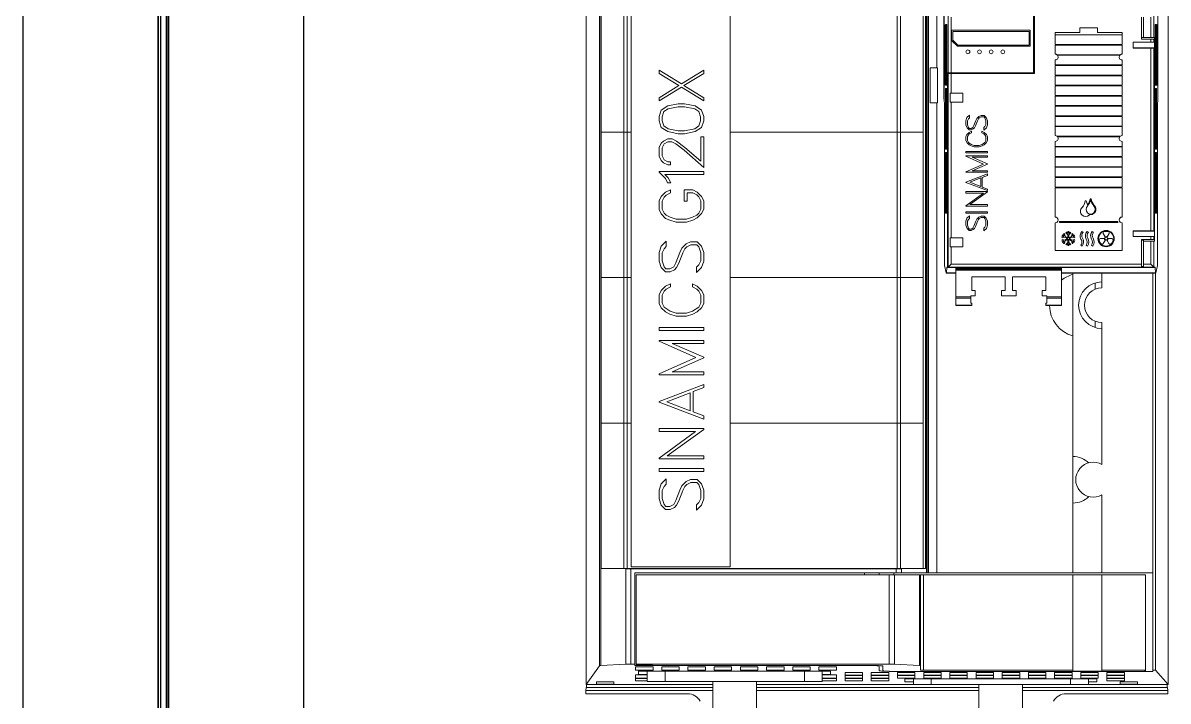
# Model space of a CAD drawing. Header units: millimetres. Extents: x 37984 to 70752, y 14140 to 37584.
# Drawn here: x 45679.2 to 46072.8, y 19291.8 to 19524.9 of the extents above; entities that cross this region are included whole.
import ezdxf

# ---------------------------------------------------------------- set-up
doc = ezdxf.new("R2010")
doc.units = ezdxf.units.MM
doc.set_wipeout_variables(frame=1)
doc.layers.add('! NO PLOT !', color=7, linetype='Continuous', true_color=0xff75dd, plot=False)
doc.layers.add('000-PI-Oprema', color=30, linetype='Continuous', lineweight=5)
doc.layers.add('000-SI-Oprema', color=30, linetype='Continuous', lineweight=5)
doc.layers.add('000-PI-ORMAR', color=2, linetype='Continuous')

# ---------------------------------------------------------------- blocks, each defined once
blk = doc.blocks.new('6SL3220-3YE3X-1XXX')
blk.add_wipeout([(0, 31.9), (0, 165.4), (35.74, 165.4), (34.64, 166.78), (33.18, 167.6), (31.4, 167.91), (-3.6, 167.91), (-3.6, 169.1), (-3.53, 170.1), (-3.38, 170.1), (-3.38, 171.1), (-3.5, 171.1), (-3.5, 606.71), (2.92, 606.71), (2.92, 618.6), (26.16, 618.6), (26.6, 623.52), (27.58, 624.49), (28.9, 624.9), (163.9, 624.9), (165.22, 624.49), (166.2, 623.52), (166.64, 618.6), (189.88, 618.6), (189.88, 606.71), (196.5, 606.7), (196.5, 474.4), (194.75, 474.4), (194.5, 434.4), (196.5, 434.4), (196.5, 171.1), (196.18, 171.1), (196.18, 170.1), (196.33, 170.1), (196.4, 169.1), (196.4, 167.91), (161.4, 167.91), (159.72, 167.62), (158.17, 166.74), (157.06, 165.4), (193, 165.4), (193, 35.9), (192.76, 34.29), (192.04, 32.94), (191.99, 32.98), (190.9, 31.83), (189.54, 31.15), (188, 30.9), (148.9, 30.9), (148.9, 29.9), (147.75, 29.69), (146.78, 29.02), (146.12, 28.05), (145.9, 26.9), (145.9, 12.9), (146.12, 11.74), (146.78, 10.78), (147.73, 10.14), (148.9, 9.9), (150.07, 9.66), (151.02, 9.02), (151.69, 8.04), (151.9, 6.9), (151.9, 5.1), (151.64, 3.84), (150.92, 2.84), (149.8, 2.2), (146.1, 1.1), (142.4, 0), (141.5, -0.1), (136.4, -0.1), (135.5, 0), (128.1, 2.2), (126.98, 2.83), (126.27, 3.9), (126, 5.1), (126, 6.9), (126.23, 8.05), (126.88, 9.02), (127.88, 9.67), (130.13, 10.13), (131.12, 10.78), (131.77, 11.73), (132, 12.9), (132, 26.9), (131.76, 28.05), (131.12, 29.02), (130.13, 29.68), (129, 29.9), (129, 30.9), (57.3, 30.9), (57.3, 29.9), (56.17, 29.68), (55.18, 29.02), (54.56, 28.04), (54.3, 26.9), (54.3, 12.9), (54.54, 11.72), (55.18, 10.78), (56.19, 10.11), (57.3, 9.9), (58.5, 9.65), (59.42, 9.02), (60.05, 8.05), (60.3, 6.9), (60.3, 5.1), (60.06, 3.82), (59.27, 2.78), (58.2, 2.2), (54.5, 1.1), (50.8, 0), (49.9, -0.1), (44.8, -0.1), (43.9, 0), (40.2, 1.1), (36.5, 2.2), (35.4, 2.83), (34.66, 3.82), (34.4, 5.06), (34.4, 6.9), (34.62, 8.03), (35.28, 9.02), (36.29, 9.68), (37.4, 9.9), (38.55, 10.11), (39.52, 10.78), (40.17, 11.76), (40.4, 12.9), (40.4, 26.9), (40.17, 28.06), (39.52, 29.02), (38.55, 29.69), (37.4, 29.9), (37.4, 30.9), (3, 30.9), (1.42, 31.15)]).dxf.layer = '000-PI-Oprema'
at = {"layer": '000-PI-Oprema', "ltscale": 0.25}
for p, q in [((-3.5, 171.1), (-3.5, 606.7)), ((114.2, 209.5), (114.2, 539.87)), ((117, 383.1), (117, 539.87)), ((1.1, 177.57), (1.1, 514.9)), ((1.5, 177.64), (1.5, 514.9)), ((113.5, 209.5), (113.5, 514.9)), ((113.9, 209.5), (113.9, 514.9)), ((1.62, 211), (1.62, 511)), ((1.7, 211), (1.7, 511)), ((9.5, 211), (9.5, 511)), ((10.61, 211), (10.61, 511)), ((12, 211.6), (12, 510.6)), ((46, 211.6), (46, 510.6)), ((103.39, 211), (103.39, 511)), ((104.5, 211), (104.5, 511)), ((112.3, 211), (112.3, 511)), ((112.38, 211), (112.38, 511)), ((113.09, 211), (113.09, 511)), ((119.4, 372.3), (119.4, 508.3)), ((119.5, 372.3), (119.5, 510.8)), ((193, 372.3), (193, 510.8)), ((196.5, 171.1), (196.5, 434.4)), ((120.9, 381.4), (120.9, 401.53)), ((150.3, 381.4), (150.3, 403.08)), ((150.6, 381.1), (150.6, 403.08)), ((191.6, 393.5), (191.6, 401.53)), ((119.72, 397.9), (119.82, 397.9)), ((119.72, 377.2), (119.72, 397.9)), ((119.82, 377.2), (119.82, 397.9)), ((119.96, 398), (120.06, 398)), ((119.96, 377.1), (119.96, 398)), ((120.06, 377.1), (120.06, 398)), ((120.08, 398), (120.18, 398)), ((120.08, 377.1), (120.08, 398)), ((120.18, 377.1), (120.18, 398)), ((120.2, 398), (120.3, 398)), ((120.2, 377.1), (120.2, 398)), ((120.3, 377.1), (120.3, 398)), ((120.32, 398), (120.42, 398)), ((120.32, 377.1), (120.32, 398)), ((120.42, 377.1), (120.42, 398)), ((121.9, 381.4), (121.9, 400.54)), ((187.4, 392.9), (187.4, 400.54)), ((188.1, 393.5), (188.1, 400.54)), ((190.6, 393.5), (190.6, 400.54)), ((192.08, 398), (192.18, 398)), ((192.08, 377.1), (192.08, 398)), ((192.18, 377.1), (192.18, 398)), ((192.2, 398), (192.3, 398)), ((192.2, 377.1), (192.2, 398)), ((192.3, 377.1), (192.3, 398)), ((192.32, 398), (192.42, 398)), ((192.32, 377.1), (192.32, 398)), ((192.42, 377.1), (192.42, 398)), ((192.44, 398), (192.54, 398)), ((192.44, 377.1), (192.44, 398)), ((192.54, 377.1), (192.54, 398)), ((192.68, 397.9), (192.78, 397.9)), ((192.68, 377.2), (192.68, 397.9)), ((192.78, 377.2), (192.78, 397.9)), ((122.1, 396), (149.1, 396)), ((122.1, 392.5), (122.1, 396)), ((122.48, 395.63), (148.7, 395.63)), ((122.48, 392.62), (122.48, 395.63)), ((148.7, 390.9), (148.7, 395.63)), ((149.1, 390.5), (149.1, 396)), ((157.7, 395.3), (166.2, 395.3)), ((157.7, 391.1), (157.7, 395.3)), ((157.7, 394.4), (180.7, 394.4)), ((166.2, 396.8), (172.2, 396.8)), ((166.2, 395.3), (166.2, 396.8)), ((172.2, 395.3), (172.2, 396.8)), ((172.2, 395.3), (180.7, 395.3)), ((180.7, 391.1), (180.7, 395.3)), ((124.1, 390.5), (122.1, 392.5)), ((124.2, 390.9), (122.48, 392.62)), ((124.1, 390.5), (149.1, 390.5)), ((124.2, 390.9), (148.7, 390.9)), ((157.7, 391.1), (180.7, 391.1)), ((157.7, 390.9), (180.7, 390.9)), ((157.7, 387.8), (157.7, 390.9)), ((180.7, 387.8), (180.7, 390.9)), ((184.55, 391.9), (191.76, 391.9)), ((184.55, 389.9), (184.55, 391.9)), ((184.55, 390), (191.83, 390)), ((184.55, 389.9), (191.76, 389.9)), ((187.4, 393.5), (191.83, 393.5)), ((187.4, 392.9), (191.76, 392.9)), ((190.6, 391.9), (190.6, 392.9)), ((190.6, 327.1), (190.6, 389.9)), ((191.6, 391.9), (191.6, 392.9)), ((191.6, 327.1), (191.6, 389.9)), ((191.76, 391.9), (191.76, 392.9)), ((191.76, 327.1), (191.76, 389.9)), ((191.8, 327), (191.8, 390)), ((191.83, 390), (191.83, 393.5)), ((157.7, 384.1), (157.7, 385.8)), ((158.3, 387.6), (180.1, 387.6)), ((158.5, 387.4), (179.9, 387.4)), ((180.7, 384.1), (180.7, 385.8)), ((29.22, 377.55), (21.58, 382.3)), ((21.58, 381.21), (21.58, 382.3)), ((29.22, 377.55), (36.89, 382.3)), ((36.89, 381.21), (36.89, 382.3)), ((114.7, 383.1), (117.2, 383.1)), ((114.7, 371.1), (114.7, 383.1)), ((117.2, 371.1), (117.2, 383.1)), ((157.7, 384.1), (180.7, 384.1)), ((157.7, 383.9), (180.7, 383.9)), ((157.7, 380.6), (157.7, 383.9)), ((180.7, 380.6), (180.7, 383.9)), ((28.36, 377), (21.58, 381.21)), ((30.11, 377), (36.89, 381.21)), ((120.67, 381.4), (150.6, 381.4)), ((120.67, 314.6), (120.67, 381.4)), ((120.68, 381.1), (150.6, 381.1)), ((120.68, 356.19), (120.68, 381.1)), ((120.9, 314.6), (120.9, 381.1)), ((121.9, 374.4), (121.9, 381.1)), ((157.7, 380.6), (180.7, 380.6)), ((157.7, 380.4), (180.7, 380.4)), ((157.7, 377.1), (157.7, 380.4)), ((180.7, 377.1), (180.7, 380.4)), ((21.58, 372.8), (28.36, 377)), ((21.58, 371.72), (29.24, 376.46)), ((36.89, 371.72), (29.24, 376.46)), ((36.89, 372.8), (30.11, 377)), ((119.72, 377.2), (119.82, 377.2)), ((119.96, 377.1), (120.06, 377.1)), ((119.96, 376), (120.06, 376)), ((119.96, 355.1), (119.96, 376)), ((120.06, 355.1), (120.06, 376)), ((120.08, 377.1), (120.18, 377.1)), ((120.08, 376), (120.18, 376)), ((120.08, 355.1), (120.08, 376)), ((120.18, 355.1), (120.18, 376)), ((120.2, 377.1), (120.3, 377.1)), ((120.2, 376), (120.3, 376)), ((120.2, 355.1), (120.2, 376)), ((120.3, 355.1), (120.3, 376)), ((120.32, 377.1), (120.42, 377.1)), ((120.32, 376), (120.42, 376)), ((120.32, 355.1), (120.32, 376)), ((120.42, 355.1), (120.42, 376)), ((121.6, 374.4), (126, 374.4)), ((121.6, 371.3), (121.6, 374.4)), ((126, 371.3), (126, 374.4)), ((157.7, 377.1), (180.7, 377.1)), ((157.7, 376.9), (180.7, 376.9)), ((157.7, 373.6), (157.7, 376.9)), ((180.7, 373.6), (180.7, 376.9)), ((192.08, 377.1), (192.18, 377.1)), ((192.08, 376), (192.18, 376)), ((192.08, 355.1), (192.08, 376)), ((192.18, 355.1), (192.18, 376)), ((192.2, 377.1), (192.3, 377.1)), ((192.2, 376), (192.3, 376)), ((192.2, 355.1), (192.2, 376)), ((192.3, 355.1), (192.3, 376)), ((192.32, 377.1), (192.42, 377.1)), ((192.32, 376), (192.42, 376)), ((192.32, 355.1), (192.32, 376)), ((192.42, 355.1), (192.42, 376)), ((192.44, 377.1), (192.54, 377.1)), ((192.44, 376), (192.54, 376)), ((192.44, 355.1), (192.44, 376)), ((192.54, 355.1), (192.54, 376)), ((192.68, 377.2), (192.78, 377.2)), ((21.58, 371.72), (21.58, 372.8)), ((22.32, 368.57), (24.54, 370.06)), ((24.54, 370.06), (28.14, 370.77)), ((28.14, 370.77), (30.33, 370.77)), ((33.93, 370.06), (30.33, 370.77)), ((36.15, 368.57), (33.93, 370.06)), ((36.89, 371.72), (36.89, 372.8)), ((114.7, 371.1), (117.2, 371.1)), ((117, 209.5), (117, 371.1)), ((119.4, 372.3), (119.5, 372.3)), ((119.5, 372.3), (119.58, 372.3)), ((119.65, 370.3), (119.58, 372.3)), ((119.65, 315.2), (119.65, 370.3)), ((121.6, 371.3), (126, 371.3)), ((121.9, 324.7), (121.9, 371.3)), ((157.7, 373.6), (180.7, 373.6)), ((157.7, 373.4), (180.7, 373.4)), ((157.7, 370.1), (157.7, 373.4)), ((157.7, 370.1), (180.7, 370.1)), ((180.7, 370.1), (180.7, 373.4)), ((192.85, 370.3), (192.92, 372.3)), ((192.85, 315.2), (192.85, 370.3)), ((192.92, 372.3), (193, 372.3)), ((21.58, 366.34), (22.32, 368.57)), ((21.58, 364.87), (21.58, 366.34)), ((22.6, 366.31), (23.2, 368.07)), ((22.6, 364.91), (22.6, 366.31)), ((23.2, 368.07), (24.64, 369.03)), ((24.64, 369.03), (28.18, 369.75)), ((28.18, 369.75), (30.27, 369.75)), ((33.81, 369.03), (30.27, 369.75)), ((35.25, 368.07), (33.81, 369.03)), ((35.85, 366.31), (35.25, 368.07)), ((35.85, 364.91), (35.85, 366.31)), ((36.89, 366.34), (36.15, 368.57)), ((36.89, 364.87), (36.89, 366.34)), ((127.38, 365.99), (128.21, 366.81)), ((128.21, 365.91), (128.21, 366.81)), ((130.81, 365.65), (131.51, 366.36)), ((131.51, 366.36), (132.23, 366.7)), ((131.62, 365.88), (132.28, 366.21)), ((132.23, 366.7), (133.31, 366.7)), ((132.28, 366.21), (133.25, 366.21)), ((133.56, 365.9), (133.25, 366.21)), ((134.03, 365.99), (133.31, 366.7)), ((157.7, 369.9), (180.7, 369.9)), ((157.7, 366.6), (157.7, 369.9)), ((157.7, 366.6), (180.7, 366.6)), ((157.7, 366.4), (180.7, 366.4)), ((157.7, 363.1), (157.7, 366.4)), ((180.7, 366.6), (180.7, 369.9)), ((180.7, 363.1), (180.7, 366.4)), ((22.32, 362.64), (21.58, 364.87)), ((24.54, 361.16), (22.32, 362.64)), ((23.2, 363.14), (22.6, 364.91)), ((24.64, 362.18), (23.2, 363.14)), ((28.18, 361.46), (24.64, 362.18)), ((30.27, 361.46), (33.81, 362.18)), ((33.81, 362.18), (35.25, 363.14)), ((33.93, 361.16), (36.15, 362.64)), ((35.25, 363.14), (35.85, 364.91)), ((36.15, 362.64), (36.89, 364.87)), ((127.04, 364.93), (127.38, 365.99)), ((127.04, 363.54), (127.04, 364.93)), ((127.39, 362.48), (127.04, 363.54)), ((128.11, 361.75), (127.39, 362.48)), ((127.53, 364.9), (127.86, 365.56)), ((127.53, 363.56), (127.53, 364.9)), ((127.86, 362.56), (127.53, 363.56)), ((127.86, 365.56), (128.21, 365.91)), ((128.17, 362.25), (127.86, 362.56)), ((128.17, 362.25), (128.8, 362.25)), ((128.8, 362.25), (129.45, 362.57)), ((128.85, 361.75), (129.56, 362.11)), ((129.45, 362.57), (129.78, 363.23)), ((129.56, 362.11), (129.92, 362.47)), ((129.78, 363.23), (130.47, 364.95)), ((129.92, 362.47), (130.27, 363.17)), ((130.27, 363.17), (130.95, 364.88)), ((130.47, 364.95), (130.81, 365.65)), ((130.95, 364.88), (131.3, 365.56)), ((131.3, 365.56), (131.62, 365.88)), ((133.21, 362.55), (133.56, 362.91)), ((133.21, 361.65), (133.21, 362.55)), ((133.21, 361.65), (134.04, 362.48)), ((133.89, 364.9), (133.56, 365.9)), ((133.56, 362.91), (133.89, 363.57)), ((133.89, 363.57), (133.89, 364.9)), ((134.39, 364.93), (134.03, 365.99)), ((134.04, 362.48), (134.39, 363.54)), ((134.39, 363.54), (134.39, 364.93)), ((157.7, 363.1), (180.7, 363.1)), ((157.7, 362.9), (180.7, 362.9)), ((157.7, 359.8), (157.7, 362.9)), ((180.7, 359.8), (180.7, 362.9)), ((1.62, 361), (12, 361)), ((23.07, 357.92), (24.56, 358.66)), ((28.14, 360.44), (24.54, 361.16)), ((24.56, 358.66), (26.07, 358.66)), ((27.54, 357.92), (26.07, 358.66)), ((28.14, 360.44), (30.33, 360.44)), ((28.18, 361.46), (30.27, 361.46)), ((30.33, 360.44), (33.93, 361.16)), ((35.87, 359.37), (36.89, 359.37)), ((35.87, 351.01), (35.87, 359.37)), ((36.89, 348.84), (36.89, 359.37)), ((46, 361), (103.39, 361)), ((46, 361), (103.39, 361)), ((103.39, 361), (104.5, 361)), ((103.39, 361), (104.5, 361)), ((104.5, 361), (112.3, 361)), ((104.5, 361), (112.3, 361)), ((112.3, 361), (112.38, 361)), ((112.3, 361), (112.38, 361)), ((127.04, 359.48), (127.38, 360.2)), ((127.04, 358.07), (127.04, 359.48)), ((127.38, 360.2), (128.08, 360.9)), ((127.53, 359.44), (127.86, 360.1)), ((127.53, 358.11), (127.53, 359.44)), ((127.86, 360.1), (128.19, 360.42)), ((128.08, 360.9), (128.9, 361.3)), ((128.11, 361.75), (128.85, 361.75)), ((128.19, 360.42), (128.9, 360.79)), ((128.9, 360.79), (128.9, 361.3)), ((133.33, 360.9), (132.52, 361.3)), ((132.52, 360.79), (132.52, 361.3)), ((133.23, 360.42), (132.52, 360.79)), ((133.56, 360.1), (133.23, 360.42)), ((134.04, 360.2), (133.33, 360.9)), ((133.89, 359.44), (133.56, 360.1)), ((133.89, 358.11), (133.89, 359.44)), ((134.39, 359.48), (134.04, 360.2)), ((134.39, 358.07), (134.39, 359.48)), ((158.3, 359.6), (180.1, 359.6)), ((158.5, 359.4), (179.9, 359.4)), ((21.58, 355.68), (22.32, 357.16)), ((21.58, 352.74), (21.58, 355.68)), ((22.32, 357.16), (23.07, 357.92)), ((22.6, 355.59), (23.28, 356.94)), ((22.6, 352.82), (22.6, 355.59)), ((23.28, 356.94), (24.62, 357.61)), ((24.62, 357.61), (25.97, 357.61)), ((27.36, 356.92), (25.97, 357.61)), ((30.19, 354.8), (27.36, 356.92)), ((30.42, 355.76), (27.54, 357.92)), ((36.89, 348.84), (30.19, 354.8)), ((35.87, 351.01), (30.42, 355.76)), ((119.96, 355.1), (120.06, 355.1)), ((120.08, 355.1), (120.18, 355.1)), ((120.2, 355.1), (120.3, 355.1)), ((120.32, 355.1), (120.42, 355.1)), ((120.88, 339.87), (120.88, 356.13)), ((127.39, 357.35), (127.04, 358.07)), ((127.04, 354.32), (134.39, 354.32)), ((127.04, 353.83), (127.04, 354.32)), ((128.09, 356.65), (127.39, 357.35)), ((127.85, 357.45), (127.53, 358.11)), ((128.86, 356.78), (127.85, 357.45)), ((128.8, 356.31), (128.09, 356.65)), ((129.84, 355.96), (128.8, 356.31)), ((129.86, 356.45), (128.86, 356.78)), ((129.84, 355.96), (131.58, 355.96)), ((129.86, 356.45), (131.56, 356.45)), ((131.56, 356.45), (132.56, 356.78)), ((131.58, 355.96), (132.62, 356.31)), ((132.56, 356.78), (133.57, 357.45)), ((132.62, 356.31), (133.33, 356.65)), ((133.33, 356.65), (134.03, 357.35)), ((133.57, 357.45), (133.89, 358.11)), ((134.03, 357.35), (134.39, 358.07)), ((134.39, 353.83), (134.39, 354.32)), ((157.7, 356.1), (157.7, 357.8)), ((157.7, 356.1), (180.7, 356.1)), ((157.7, 355.9), (180.7, 355.9)), ((157.7, 352.6), (157.7, 355.9)), ((180.7, 356.1), (180.7, 357.8)), ((180.7, 352.6), (180.7, 355.9)), ((192.08, 355.1), (192.18, 355.1)), ((192.2, 355.1), (192.3, 355.1)), ((192.32, 355.1), (192.42, 355.1)), ((192.44, 355.1), (192.54, 355.1)), ((22.31, 351.24), (21.58, 352.74)), ((23.05, 350.49), (22.31, 351.24)), ((23.28, 351.47), (22.6, 352.82)), ((24.54, 349.76), (23.05, 350.49)), ((24.62, 350.8), (23.28, 351.47)), ((24.62, 350.8), (25.46, 350.8)), ((25.46, 349.76), (25.46, 350.8)), ((119.96, 354), (120.06, 354)), ((119.96, 333.1), (119.96, 354)), ((120.06, 333.1), (120.06, 354)), ((120.08, 354), (120.18, 354)), ((120.08, 333.1), (120.08, 354)), ((120.18, 333.1), (120.18, 354)), ((120.2, 354), (120.3, 354)), ((120.2, 333.1), (120.2, 354)), ((120.3, 333.1), (120.3, 354)), ((120.32, 354), (120.42, 354)), ((120.32, 333.1), (120.32, 354)), ((120.42, 333.1), (120.42, 354)), ((127.04, 353.83), (134.39, 353.83)), ((127.04, 352.84), (134.39, 352.84)), ((127.04, 352.72), (127.04, 352.84)), ((133.09, 350.03), (127.04, 352.72)), ((134.39, 350.08), (129.19, 352.35)), ((129.19, 352.35), (134.39, 352.35)), ((134.39, 352.35), (134.39, 352.84)), ((157.7, 352.6), (180.7, 352.6)), ((157.7, 352.4), (180.7, 352.4)), ((157.7, 349.1), (157.7, 352.4)), ((180.7, 349.1), (180.7, 352.4)), ((192.08, 354), (192.18, 354)), ((192.08, 333.1), (192.08, 354)), ((192.18, 333.1), (192.18, 354)), ((192.2, 354), (192.3, 354)), ((192.2, 333.1), (192.2, 354)), ((192.3, 333.1), (192.3, 354)), ((192.32, 354), (192.42, 354)), ((192.32, 333.1), (192.32, 354)), ((192.42, 333.1), (192.42, 354)), ((192.44, 354), (192.54, 354)), ((192.44, 333.1), (192.44, 354)), ((192.54, 333.1), (192.54, 354)), ((21.58, 347.44), (36.89, 347.44)), ((21.58, 347.22), (21.58, 347.44)), ((23.74, 345.05), (21.58, 347.22)), ((24.74, 345.25), (23.56, 346.42)), ((23.56, 346.42), (36.89, 346.42)), ((24.54, 349.76), (25.46, 349.76)), ((36.89, 346.42), (36.89, 347.44)), ((127.04, 347.33), (133.09, 350.03)), ((127.04, 347.21), (127.04, 347.33)), ((127.04, 347.21), (134.39, 347.21)), ((127.04, 343.83), (134.39, 346.64)), ((129.19, 347.7), (134.39, 349.97)), ((129.19, 347.7), (134.39, 347.7)), ((134.39, 349.97), (134.39, 350.08)), ((134.39, 347.21), (134.39, 347.7)), ((134.39, 346.13), (134.39, 346.64)), ((157.7, 349.1), (180.7, 349.1)), ((157.7, 348.9), (180.7, 348.9)), ((157.7, 345.6), (157.7, 348.9)), ((180.7, 345.6), (180.7, 348.9)), ((24.5, 343.56), (23.74, 345.05)), ((24.5, 343.56), (25.57, 343.56)), ((25.57, 343.56), (24.74, 345.25)), ((127.04, 343.73), (127.04, 343.83)), ((134.39, 340.92), (127.04, 343.73)), ((128.32, 343.78), (132.14, 345.27)), ((132.14, 342.29), (128.32, 343.78)), ((132.14, 342.29), (132.14, 345.27)), ((132.64, 345.45), (134.39, 346.13)), ((132.64, 342.1), (132.64, 345.45)), ((157.7, 345.6), (180.7, 345.6)), ((157.7, 345.4), (180.7, 345.4)), ((157.7, 342.1), (157.7, 345.4)), ((180.7, 342.1), (180.7, 345.4)), ((21.58, 337.37), (22.31, 338.86)), ((22.31, 338.86), (23.77, 340.33)), ((22.6, 337.29), (23.3, 338.65)), ((23.3, 338.65), (23.98, 339.33)), ((23.77, 340.33), (25.46, 341.17)), ((23.98, 339.33), (25.46, 340.09)), ((25.46, 340.09), (25.46, 341.17)), ((30.18, 341.14), (33.22, 341.14)), ((30.18, 337.26), (30.18, 341.14)), ((31.2, 340.12), (33.13, 340.12)), ((31.2, 337.26), (31.2, 340.12)), ((34.49, 339.41), (33.13, 340.12)), ((34.7, 340.4), (33.22, 341.14)), ((35.17, 338.73), (34.49, 339.41)), ((36.16, 338.92), (34.7, 340.4)), ((35.87, 337.35), (35.17, 338.73)), ((36.89, 337.42), (36.16, 338.92)), ((120.68, 314.6), (120.68, 339.81)), ((127.04, 340.55), (134.39, 340.55)), ((127.04, 340.06), (127.04, 340.55)), ((127.04, 340.06), (133.04, 340.06)), ((127.04, 335.7), (133.04, 340.06)), ((128.38, 336.08), (134.39, 340.43)), ((134.39, 341.43), (132.64, 342.1)), ((134.39, 340.92), (134.39, 341.43)), ((134.39, 340.43), (134.39, 340.55)), ((157.7, 342.1), (180.7, 342.1)), ((157.7, 341.9), (180.7, 341.9)), ((157.7, 331.8), (157.7, 341.9)), ((180.7, 331.8), (180.7, 341.9)), ((21.58, 334.43), (21.58, 337.37)), ((22.6, 334.52), (22.6, 337.29)), ((30.18, 337.26), (31.2, 337.26)), ((35.17, 333.16), (35.87, 334.55)), ((35.87, 334.55), (35.87, 337.35)), ((36.89, 334.47), (36.89, 337.42)), ((127.04, 335.59), (127.04, 335.7)), ((127.04, 335.59), (134.39, 335.59)), ((128.38, 336.08), (134.39, 336.08)), ((134.39, 335.59), (134.39, 336.08)), ((168, 337.4), (168.4, 337.4)), ((169.7, 338.1), (170.1, 338.1)), ((169.89, 337.8), (169.91, 337.8)), ((22.32, 332.94), (21.58, 334.43)), ((23.78, 331.35), (22.32, 332.94)), ((23.3, 333.14), (22.6, 334.52)), ((23.98, 332.48), (23.3, 333.14)), ((25.25, 330.77), (23.78, 331.35)), ((25.36, 331.76), (23.98, 332.48)), ((27.43, 330.04), (25.25, 330.77)), ((27.47, 331.06), (25.36, 331.76)), ((27.47, 331.06), (31, 331.06)), ((31, 331.06), (33.1, 331.76)), ((31.04, 330.04), (33.21, 330.78)), ((33.1, 331.76), (34.49, 332.49)), ((33.21, 330.78), (34.69, 331.49)), ((34.49, 332.49), (35.17, 333.16)), ((34.69, 331.49), (36.15, 332.97)), ((36.15, 332.97), (36.89, 334.47)), ((119.96, 333.1), (120.06, 333.1)), ((120.08, 333.1), (120.18, 333.1)), ((120.2, 333.1), (120.3, 333.1)), ((120.32, 333.1), (120.42, 333.1)), ((127.04, 333.58), (134.39, 333.58)), ((127.04, 333.09), (127.04, 333.58)), ((127.04, 333.09), (134.39, 333.09)), ((127.04, 330.37), (127.38, 331.43)), ((127.38, 331.43), (128.21, 332.25)), ((127.53, 330.34), (127.86, 331)), ((127.86, 331), (128.21, 331.35)), ((128.21, 331.35), (128.21, 332.25)), ((130.47, 330.39), (130.81, 331.09)), ((130.81, 331.09), (131.51, 331.8)), ((130.95, 330.32), (131.3, 331)), ((131.3, 331), (131.62, 331.32)), ((131.51, 331.8), (132.23, 332.14)), ((131.62, 331.32), (132.28, 331.65)), ((132.23, 332.14), (133.31, 332.14)), ((132.28, 331.65), (133.25, 331.65)), ((133.56, 331.34), (133.25, 331.65)), ((134.03, 331.43), (133.31, 332.14)), ((133.89, 330.34), (133.56, 331.34)), ((134.39, 330.37), (134.03, 331.43)), ((134.39, 333.09), (134.39, 333.58)), ((192.08, 333.1), (192.18, 333.1)), ((192.2, 333.1), (192.3, 333.1)), ((192.32, 333.1), (192.42, 333.1)), ((192.44, 333.1), (192.54, 333.1)), ((27.43, 330.04), (31.04, 330.04)), ((127.04, 328.98), (127.04, 330.37)), ((127.39, 327.92), (127.04, 328.98)), ((128.11, 327.19), (127.39, 327.92)), ((127.53, 329), (127.53, 330.34)), ((127.86, 328), (127.53, 329)), ((128.17, 327.69), (127.86, 328)), ((128.11, 327.19), (128.85, 327.19)), ((128.17, 327.69), (128.8, 327.69)), ((128.8, 327.69), (129.45, 328.01)), ((128.85, 327.19), (129.56, 327.55)), ((129.45, 328.01), (129.78, 328.67)), ((129.56, 327.55), (129.92, 327.91)), ((129.78, 328.67), (130.47, 330.39)), ((129.92, 327.91), (130.27, 328.61)), ((130.27, 328.61), (130.95, 330.32)), ((133.21, 327.99), (133.56, 328.35)), ((133.21, 327.09), (133.21, 327.99)), ((133.21, 327.09), (134.04, 327.92)), ((133.56, 328.35), (133.89, 329.01)), ((133.89, 329.01), (133.89, 330.34)), ((134.04, 327.92), (134.39, 328.98)), ((134.39, 328.98), (134.39, 330.37)), ((157.7, 320.3), (157.7, 329.8)), ((159.2, 330.3), (179.2, 330.3)), ((159.2, 329.9), (159.2, 330.3)), ((159.2, 329.9), (179.2, 329.9)), ((162.06, 326.8), (162.34, 326.8)), ((162.06, 326.1), (162.06, 326.8)), ((162.34, 326.1), (162.34, 326.8)), ((167.3, 326.55), (166.85, 326.85)), ((169.1, 326.55), (168.65, 326.85)), ((170.9, 326.55), (170.45, 326.85)), ((179.2, 329.9), (179.2, 330.3)), ((180.7, 320.3), (180.7, 329.8)), ((184.55, 327.1), (191.76, 327.1)), ((184.55, 325.1), (184.55, 327.1)), ((184.55, 327), (191.83, 327)), ((191.83, 323.5), (191.83, 327)), ((22.31, 321.78), (24.04, 323.5)), ((24.04, 321.63), (24.04, 323.5)), ((30.91, 322.56), (32.39, 323.27)), ((32.39, 323.27), (34.65, 323.27)), ((36.15, 321.78), (34.65, 323.27)), ((121.6, 324.7), (126, 324.7)), ((121.6, 321.6), (121.6, 324.7)), ((126, 321.6), (126, 324.7)), ((159.97, 324.95), (160.66, 325.13)), ((160.05, 324.67), (159.97, 324.95)), ((159.97, 323.85), (160.05, 324.13)), ((160.66, 323.67), (159.97, 323.85)), ((160.05, 325.48), (160.19, 325.72)), ((160.66, 325.13), (160.05, 325.48)), ((160.05, 324.67), (161, 324.93)), ((161, 323.87), (160.05, 324.13)), ((160.05, 323.32), (160.66, 323.67)), ((160.19, 323.08), (160.05, 323.32)), ((160.8, 325.37), (160.19, 325.72)), ((160.19, 323.08), (160.8, 323.43)), ((160.61, 326.05), (160.89, 326.13)), ((160.8, 325.37), (160.61, 326.05)), ((160.61, 322.75), (160.8, 323.43)), ((160.89, 322.67), (160.61, 322.75)), ((161.14, 325.17), (160.89, 326.13)), ((160.89, 322.67), (161.14, 323.63)), ((161.92, 324.4), (161, 324.93)), ((161, 323.87), (161.92, 324.4)), ((162.06, 324.64), (161.14, 325.17)), ((161.14, 323.63), (162.06, 324.16)), ((161.36, 326.4), (161.56, 326.6)), ((162.06, 325.7), (161.36, 326.4)), ((161.36, 322.4), (162.06, 323.1)), ((162.06, 326.1), (161.56, 326.6)), ((162.06, 324.64), (162.06, 325.7)), ((162.06, 323.1), (162.06, 324.16)), ((162.34, 326.1), (162.84, 326.6)), ((162.34, 325.7), (163.04, 326.4)), ((162.34, 324.64), (162.34, 325.7)), ((162.34, 324.64), (163.26, 325.17)), ((163.26, 323.63), (162.34, 324.16)), ((162.34, 323.1), (162.34, 324.16)), ((163.04, 322.4), (162.34, 323.1)), ((162.48, 324.4), (163.4, 324.93)), ((163.4, 323.87), (162.48, 324.4)), ((163.04, 326.4), (162.84, 326.6)), ((163.26, 325.17), (163.51, 326.13)), ((163.51, 322.67), (163.26, 323.63)), ((164.35, 324.67), (163.4, 324.93)), ((163.4, 323.87), (164.35, 324.13)), ((163.79, 326.05), (163.51, 326.13)), ((163.51, 322.67), (163.79, 322.75)), ((163.6, 325.37), (163.79, 326.05)), ((163.6, 325.37), (164.21, 325.72)), ((163.79, 322.75), (163.6, 323.43)), ((164.21, 323.08), (163.6, 323.43)), ((163.74, 325.13), (164.35, 325.48)), ((164.43, 324.95), (163.74, 325.13)), ((163.74, 323.67), (164.43, 323.85)), ((164.35, 323.32), (163.74, 323.67)), ((164.35, 325.48), (164.21, 325.72)), ((164.21, 323.08), (164.35, 323.32)), ((164.35, 324.67), (164.43, 324.95)), ((164.43, 323.85), (164.35, 324.13)), ((174.5, 324.41), (173.23, 324.42)), ((174.85, 325), (174.2, 326.1)), ((174.23, 322.68), (174.85, 323.79)), ((175.55, 325), (176.2, 326.1)), ((176.17, 322.68), (175.55, 323.79)), ((175.9, 324.41), (177.17, 324.42)), ((184.55, 325.1), (191.76, 325.1)), ((187.4, 324.1), (191.76, 324.1)), ((187.4, 314.8), (187.4, 324.1)), ((187.4, 323.9), (188.1, 323.9)), ((188.1, 314.8), (188.1, 323.9)), ((188.1, 323.5), (191.83, 323.5)), ((190.6, 324.1), (190.6, 325.1)), ((190.6, 315.6), (190.6, 323.5)), ((191.6, 324.1), (191.6, 325.1)), ((191.6, 314.6), (191.6, 323.5)), ((191.76, 324.1), (191.76, 325.1)), ((21.58, 319.58), (22.31, 321.78)), ((21.58, 316.68), (21.58, 319.58)), ((22.6, 319.51), (23.3, 320.89)), ((22.6, 316.72), (22.6, 319.51)), ((23.3, 320.89), (24.04, 321.63)), ((27.29, 316.04), (28.73, 319.62)), ((28.32, 315.92), (29.74, 319.47)), ((28.73, 319.62), (29.43, 321.09)), ((29.43, 321.09), (30.91, 322.56)), ((29.74, 319.47), (30.46, 320.89)), ((30.46, 320.89), (31.12, 321.55)), ((31.12, 321.55), (32.5, 322.25)), ((32.5, 322.25), (34.53, 322.25)), ((35.17, 321.61), (34.53, 322.25)), ((35.87, 319.53), (35.17, 321.61)), ((35.87, 316.74), (35.87, 319.53)), ((36.89, 319.58), (36.15, 321.78)), ((36.89, 316.68), (36.89, 319.58)), ((121.6, 321.6), (126, 321.6)), ((121.9, 315.6), (121.9, 321.6)), ((157.7, 320.3), (180.7, 320.3)), ((161.56, 322.2), (161.36, 322.4)), ((161.56, 322.2), (162.06, 322.7)), ((162.06, 322), (162.06, 322.7)), ((162.06, 322), (162.34, 322)), ((162.84, 322.2), (162.34, 322.7)), ((162.34, 322), (162.34, 322.7)), ((162.84, 322.2), (163.04, 322.4)), ((167, 321.85), (166.55, 322.15)), ((168.8, 321.85), (168.35, 322.15)), ((170.6, 321.85), (170.15, 322.15)), ((22.32, 314.48), (21.58, 316.68)), ((23.3, 314.64), (22.6, 316.72)), ((26.61, 314.68), (27.29, 316.04)), ((27.6, 314.46), (28.32, 315.92)), ((34.43, 314.62), (35.17, 315.38)), ((35.17, 315.38), (35.87, 316.74)), ((36.16, 314.48), (36.89, 316.68)), ((120.19, 312.6), (119.65, 315.2)), ((120.9, 314.6), (121.9, 315.6)), ((121.9, 315.6), (187.4, 315.6)), ((188.1, 315.6), (190.6, 315.6)), ((191.6, 314.6), (190.6, 315.6)), ((192.31, 312.6), (192.85, 315.2)), ((1.62, 311), (12, 311)), ((23.82, 312.96), (22.32, 314.48)), ((23.94, 314), (23.3, 314.64)), ((23.82, 312.96), (25.36, 312.96)), ((23.94, 314), (25.26, 314)), ((25.26, 314), (26.61, 314.68)), ((25.36, 312.96), (26.84, 313.7)), ((26.84, 313.7), (27.6, 314.46)), ((34.43, 312.75), (34.43, 314.62)), ((34.43, 312.75), (36.16, 314.48)), ((46, 311), (103.39, 311)), ((46, 311), (103.39, 311)), ((103.39, 311), (104.5, 311)), ((103.39, 311), (104.5, 311)), ((104.5, 311), (112.3, 311)), ((104.5, 311), (112.3, 311)), ((112.3, 311), (112.38, 311)), ((112.3, 311), (112.38, 311)), ((120.19, 312.6), (120.19, 312.5)), ((120.19, 312.5), (123.6, 312.5)), ((120.31, 312.6), (120.42, 314.5)), ((120.31, 312.6), (123.6, 312.6)), ((120.42, 314.5), (192.08, 314.5)), ((120.43, 314.6), (192.07, 314.6)), ((123.6, 301.4), (123.6, 314.5)), ((123.6, 314.2), (159.9, 314.2)), ((123.6, 313.9), (159.9, 313.9)), ((123.6, 313.6), (159.9, 313.6)), ((129.05, 311.2), (140.45, 311.2)), ((129.05, 306.6), (129.05, 311.2)), ((140.45, 306.6), (140.45, 311.2)), ((143.05, 311.2), (154.45, 311.2)), ((143.05, 306.6), (143.05, 311.2)), ((154.45, 306.6), (154.45, 311.2)), ((159.9, 301.4), (159.9, 314.5)), ((159.9, 312.6), (192.19, 312.6)), ((159.9, 312.5), (192.19, 312.5)), ((163.75, 209.5), (163.75, 312.5)), ((173.75, 307.5), (173.75, 312.5)), ((187.4, 314.8), (188.1, 314.8)), ((191.2, 175.62), (191.2, 312.5)), ((192.19, 312.6), (192.08, 314.5)), ((192.19, 312.5), (192.31, 312.5)), ((192.2, 175.98), (192.2, 312.5)), ((192.31, 312.5), (192.31, 312.6)), ((22.31, 306.56), (23.77, 308.03)), ((23.3, 306.35), (23.98, 307.03)), ((23.77, 308.03), (25.46, 308.87)), ((23.98, 307.03), (25.46, 307.79)), ((25.46, 307.79), (25.46, 308.87)), ((34.7, 308.03), (33.01, 308.87)), ((33.01, 307.79), (33.01, 308.87)), ((34.49, 307.03), (33.01, 307.79)), ((35.17, 306.35), (34.49, 307.03)), ((36.16, 306.56), (34.7, 308.03)), ((171.4, 307.02), (171.4, 309.15)), ((21.58, 305.07), (22.31, 306.56)), ((21.58, 302.13), (21.58, 305.07)), ((22.6, 304.99), (23.3, 306.35)), ((22.6, 302.22), (22.6, 304.99)), ((35.87, 304.99), (35.17, 306.35)), ((35.87, 302.22), (35.87, 304.99)), ((36.89, 305.07), (36.16, 306.56)), ((36.89, 302.13), (36.89, 305.07)), ((123.6, 304.4), (128.65, 304.4)), ((123.6, 303.9), (128.65, 303.9)), ((128.65, 304.7), (130.25, 304.7)), ((128.65, 302.2), (128.65, 304.7)), ((129.05, 306.6), (130.25, 306.6)), ((130.25, 304.7), (130.25, 306.6)), ((139.25, 306.6), (140.45, 306.6)), ((139.25, 304.7), (139.25, 306.6)), ((139.25, 304.7), (144.25, 304.7)), ((143.05, 306.6), (144.25, 306.6)), ((144.25, 304.7), (144.25, 306.6)), ((153.25, 306.6), (154.45, 306.6)), ((153.25, 304.7), (153.25, 306.6)), ((153.25, 304.7), (154.85, 304.7)), ((154.85, 302.2), (154.85, 304.7)), ((154.85, 304.4), (159.9, 304.4)), ((154.85, 303.9), (159.9, 303.9)), ((22.32, 300.64), (21.58, 302.13)), ((23.78, 299.17), (22.32, 300.64)), ((23.28, 300.84), (22.6, 302.22)), ((25.38, 299.46), (23.28, 300.84)), ((25.25, 298.47), (23.78, 299.17)), ((27.47, 298.76), (25.38, 299.46)), ((31, 298.76), (33.08, 299.46)), ((33.08, 299.46), (35.19, 300.84)), ((33.21, 298.47), (34.69, 299.17)), ((34.69, 299.17), (36.15, 300.64)), ((35.19, 300.84), (35.87, 302.22)), ((36.15, 300.64), (36.89, 302.13)), ((123.6, 301.5), (129.05, 301.5)), ((123.6, 301.4), (129.05, 301.4)), ((128.65, 302.2), (129.05, 302.2)), ((129.05, 301.4), (129.05, 302.2)), ((154.45, 302.2), (154.85, 302.2)), ((154.45, 301.4), (154.45, 302.2)), ((154.45, 301.5), (159.9, 301.5)), ((154.45, 301.4), (159.9, 301.4)), ((27.43, 297.74), (25.25, 298.47)), ((27.43, 297.74), (31.04, 297.74)), ((27.47, 298.76), (31, 298.76)), ((31.04, 297.74), (33.21, 298.47)), ((171.4, 293.85), (171.4, 295.98)), ((173.75, 246.7), (173.75, 295.5)), ((21.58, 293.83), (36.89, 293.83)), ((21.58, 292.81), (21.58, 293.83)), ((21.58, 292.81), (36.89, 292.81)), ((36.89, 292.81), (36.89, 293.83)), ((21.58, 289.34), (36.89, 289.34)), ((21.58, 289.08), (21.58, 289.34)), ((34.2, 283.48), (21.58, 289.08)), ((36.89, 283.58), (26.07, 288.32)), ((26.07, 288.32), (36.89, 288.32)), ((36.89, 288.32), (36.89, 289.34)), ((21.58, 277.87), (34.2, 283.48)), ((36.89, 283.37), (36.89, 283.58)), ((26.07, 278.63), (36.89, 283.37)), ((21.58, 277.61), (21.58, 277.87)), ((21.58, 277.61), (36.89, 277.61)), ((26.07, 278.63), (36.89, 278.63)), ((36.89, 277.61), (36.89, 278.63)), ((21.58, 268.43), (36.89, 274.28)), ((33.24, 271.81), (36.89, 273.23)), ((33.24, 264.84), (33.24, 271.81)), ((36.89, 273.23), (36.89, 274.28)), ((21.58, 268.21), (21.58, 268.43)), ((36.89, 262.37), (21.58, 268.21)), ((24.26, 268.32), (32.22, 271.42)), ((32.22, 265.23), (24.26, 268.32)), ((32.22, 265.23), (32.22, 271.42)), ((36.89, 263.43), (33.24, 264.84)), ((1.62, 261), (12, 261)), ((36.89, 262.37), (36.89, 263.43)), ((46, 261), (103.39, 261)), ((46, 261), (103.39, 261)), ((103.39, 261), (104.5, 261)), ((103.39, 261), (104.5, 261)), ((104.5, 261), (112.3, 261)), ((104.5, 261), (112.3, 261)), ((112.3, 261), (112.38, 261)), ((112.3, 261), (112.38, 261)), ((21.58, 259.06), (36.89, 259.06)), ((21.58, 258.04), (21.58, 259.06)), ((21.58, 258.04), (34.09, 258.04)), ((21.58, 248.97), (34.09, 258.04)), ((24.38, 249.75), (36.89, 258.81)), ((36.89, 258.81), (36.89, 259.06)), ((21.58, 248.73), (21.58, 248.97)), ((21.58, 248.73), (36.89, 248.73)), ((24.38, 249.75), (36.89, 249.75)), ((36.89, 248.73), (36.89, 249.75)), ((21.58, 245.38), (36.89, 245.38)), ((21.58, 244.36), (21.58, 245.38)), ((21.58, 244.36), (36.89, 244.36)), ((36.89, 244.36), (36.89, 245.38)), ((21.58, 237.88), (22.31, 240.08)), ((22.31, 240.08), (24.04, 241.8)), ((24.04, 239.93), (24.04, 241.8)), ((29.43, 239.39), (30.91, 240.86)), ((30.91, 240.86), (32.39, 241.57)), ((31.12, 239.85), (32.5, 240.55)), ((32.39, 241.57), (34.65, 241.57)), ((32.5, 240.55), (34.53, 240.55)), ((35.17, 239.91), (34.53, 240.55)), ((36.15, 240.08), (34.65, 241.57)), ((36.89, 237.88), (36.15, 240.08)), ((21.58, 234.98), (21.58, 237.88)), ((22.6, 237.81), (23.3, 239.19)), ((22.6, 235.02), (22.6, 237.81)), ((23.3, 239.19), (24.04, 239.93)), ((27.29, 234.34), (28.73, 237.92)), ((28.32, 234.22), (29.74, 237.77)), ((28.73, 237.92), (29.43, 239.39)), ((29.74, 237.77), (30.46, 239.19)), ((30.46, 239.19), (31.12, 239.85)), ((35.87, 237.83), (35.17, 239.91)), ((35.87, 235.04), (35.87, 237.83)), ((36.89, 234.98), (36.89, 237.88)), ((173.75, 209.5), (173.75, 236.3)), ((22.32, 232.78), (21.58, 234.98)), ((23.82, 231.26), (22.32, 232.78)), ((23.3, 232.94), (22.6, 235.02)), ((23.94, 232.3), (23.3, 232.94)), ((23.94, 232.3), (25.26, 232.3)), ((25.26, 232.3), (26.61, 232.98)), ((26.61, 232.98), (27.29, 234.34)), ((26.84, 232), (27.6, 232.76)), ((27.6, 232.76), (28.32, 234.22)), ((34.43, 232.92), (35.17, 233.68)), ((34.43, 231.05), (34.43, 232.92)), ((34.43, 231.05), (36.16, 232.78)), ((35.17, 233.68), (35.87, 235.04)), ((36.16, 232.78), (36.89, 234.98)), ((23.82, 231.26), (25.36, 231.26)), ((25.36, 231.26), (26.84, 232)), ((1.62, 211), (113.09, 211)), ((1.91, 211), (10.1, 210.91)), ((10.1, 178.07), (10.1, 210.91)), ((11.9, 210.9), (103.1, 210.9)), ((11.9, 178.1), (11.9, 210.9)), ((12, 211.6), (46, 211.6)), ((13.2, 209.5), (191.2, 209.5)), ((13.2, 177.69), (13.2, 209.5)), ((13.65, 208.8), (188.75, 208.8)), ((13.65, 178.06), (13.65, 208.8)), ((92.2, 208.8), (92.2, 209.5)), ((97.2, 208.8), (97.2, 209.5)), ((100.65, 178.1), (100.65, 208.8)), ((102.2, 208.8), (102.2, 209.5)), ((102.45, 178.07), (102.45, 208.8)), ((103.1, 209.5), (103.1, 210.9)), ((104.9, 210.91), (113.09, 211)), ((104.9, 209.5), (104.9, 210.91)), ((111.05, 177.63), (111.05, 208.8)), ((111.45, 176.06), (111.45, 208.8)), ((112.45, 176.01), (112.45, 208.8)), ((163.75, 176.01), (163.75, 208.8)), ((173.75, 176.01), (173.75, 208.8)), ((188.75, 175.7), (188.75, 208.8)), ((-3.5, 171.1), (1.1, 177.57)), ((10.1, 178.07), (1.5, 177.64)), ((11.9, 178.1), (13.2, 178.1)), ((13.2, 177.69), (92.2, 177.69)), ((13.5, 177.2), (19.5, 177.2)), ((13.5, 176.06), (13.5, 177.2)), ((13.65, 178.1), (100.65, 178.1)), ((19.5, 176.06), (19.5, 177.2)), ((20.65, 177.69), (93.45, 177.69)), ((22.5, 177.2), (28.5, 177.2)), ((22.5, 176.06), (22.5, 177.2)), ((28.5, 176.06), (28.5, 177.2)), ((31.5, 177.2), (37.5, 177.2)), ((31.5, 176.06), (31.5, 177.2)), ((37.5, 176.06), (37.5, 177.2)), ((40.5, 177.2), (46.5, 177.2)), ((40.5, 176.06), (40.5, 177.2)), ((46.5, 176.06), (46.5, 177.2)), ((49.5, 177.2), (55.5, 177.2)), ((49.5, 176.06), (49.5, 177.2)), ((55.5, 176.06), (55.5, 177.2)), ((58.5, 177.2), (64.5, 177.2)), ((58.5, 176.06), (58.5, 177.2)), ((64.5, 176.06), (64.5, 177.2)), ((67.5, 177.2), (73.5, 177.2)), ((67.5, 176.06), (67.5, 177.2)), ((73.5, 176.06), (73.5, 177.2)), ((76.5, 177.2), (82.5, 177.2)), ((76.5, 176.06), (76.5, 177.2)), ((82.5, 176.06), (82.5, 177.2)), ((92.2, 177.69), (92.2, 177.69)), ((97.2, 175.87), (97.2, 177.6)), ((98.45, 175.86), (98.45, 177.43)), ((111.05, 177.63), (102.45, 178.07)), ((13.5, 176.06), (19.5, 176.06)), ((13.5, 174.46), (17.5, 174.46)), ((13.5, 173.32), (13.5, 174.46)), ((13.5, 173.32), (17.5, 173.32)), ((14.5, 175.64), (80.5, 175.64)), ((14.5, 174.6), (14.5, 175.64)), ((14.5, 174.6), (17.5, 174.6)), ((17.5, 172.1), (17.5, 175.64)), ((22.5, 176.06), (28.5, 176.06)), ((23.6, 172.1), (23.6, 175.64)), ((31.5, 176.06), (37.5, 176.06)), ((40.5, 176.06), (46.5, 176.06)), ((49.5, 176.06), (55.5, 176.06)), ((58.5, 176.06), (64.5, 176.06)), ((67.5, 176.06), (73.5, 176.06)), ((71.5, 172.1), (71.5, 175.64)), ((76.5, 176.06), (82.5, 176.06)), ((77.6, 172.1), (77.6, 175.64)), ((77.6, 174.6), (80.5, 174.6)), ((77.6, 174.46), (82.5, 174.46)), ((77.6, 173.32), (82.5, 173.32)), ((80.5, 174.6), (80.5, 175.64)), ((82.5, 173.32), (82.5, 174.46)), ((85.5, 175.23), (91.5, 175.23)), ((85.5, 174.35), (85.5, 175.23)), ((85.5, 174.35), (91.5, 174.35)), ((85.5, 174.2), (91.5, 174.2)), ((85.5, 173.32), (85.5, 174.2)), ((85.5, 173.32), (91.5, 173.32)), ((91.5, 174.35), (91.5, 175.23)), ((91.5, 173.32), (91.5, 174.2)), ((94.5, 175.23), (100.5, 175.23)), ((94.5, 174.35), (94.5, 175.23)), ((94.5, 174.35), (100.5, 174.35)), ((94.5, 174.2), (100.5, 174.2)), ((94.5, 173.32), (94.5, 174.2)), ((94.5, 173.32), (100.5, 173.32)), ((100.5, 174.35), (100.5, 175.23)), ((100.5, 173.32), (100.5, 174.2)), ((103.45, 175.6), (186.75, 175.6)), ((103.5, 175.23), (109.5, 175.23)), ((103.5, 174.35), (103.5, 175.23)), ((103.5, 174.35), (109.5, 174.35)), ((103.5, 174.2), (109.5, 174.2)), ((103.5, 173.32), (103.5, 174.2)), ((103.5, 173.32), (109.5, 173.32)), ((109.5, 174.35), (109.5, 175.23)), ((109.5, 173.32), (109.5, 174.2)), ((112.45, 176.01), (163.75, 176.01)), ((112.5, 175.23), (118.5, 175.23)), ((112.5, 174.35), (112.5, 175.23)), ((112.5, 174.35), (118.5, 174.35)), ((112.5, 174.2), (118.5, 174.2)), ((112.5, 173.32), (112.5, 174.2)), ((112.5, 173.32), (118.5, 173.32)), ((118.5, 174.35), (118.5, 175.23)), ((118.5, 173.32), (118.5, 174.2)), ((121.5, 175.23), (127.5, 175.23)), ((121.5, 174.35), (121.5, 175.23)), ((121.5, 174.35), (127.5, 174.35)), ((121.5, 174.2), (127.5, 174.2)), ((121.5, 173.32), (121.5, 174.2)), ((121.5, 173.32), (127.5, 173.32)), ((127.5, 174.35), (127.5, 175.23)), ((127.5, 173.32), (127.5, 174.2)), ((130.5, 175.23), (136.5, 175.23)), ((130.5, 174.35), (130.5, 175.23)), ((130.5, 174.35), (136.5, 174.35)), ((130.5, 174.2), (136.5, 174.2)), ((130.5, 173.32), (130.5, 174.2)), ((130.5, 173.32), (136.5, 173.32)), ((136.5, 174.35), (136.5, 175.23)), ((136.5, 173.32), (136.5, 174.2)), ((139.5, 175.23), (145.5, 175.23)), ((139.5, 174.35), (139.5, 175.23)), ((139.5, 174.35), (145.5, 174.35)), ((139.5, 174.2), (145.5, 174.2)), ((139.5, 173.32), (139.5, 174.2)), ((139.5, 173.32), (145.5, 173.32)), ((145.5, 174.35), (145.5, 175.23)), ((145.5, 173.32), (145.5, 174.2)), ((148.5, 175.23), (154.5, 175.23)), ((148.5, 174.35), (148.5, 175.23)), ((148.5, 174.35), (154.5, 174.35)), ((148.5, 174.2), (154.5, 174.2)), ((148.5, 173.32), (148.5, 174.2)), ((148.5, 173.32), (154.5, 173.32)), ((154.5, 174.35), (154.5, 175.23)), ((154.5, 173.32), (154.5, 174.2)), ((157.5, 175.23), (163.5, 175.23)), ((157.5, 174.35), (157.5, 175.23)), ((157.5, 174.35), (163.5, 174.35)), ((157.5, 174.2), (163.5, 174.2)), ((157.5, 173.32), (157.5, 174.2)), ((157.5, 173.32), (163.5, 173.32)), ((163.5, 174.35), (163.5, 175.23)), ((163.5, 173.32), (163.5, 174.2)), ((163.75, 175.7), (163.75, 176.01)), ((163.75, 175.7), (173.75, 175.7)), ((166.5, 175.23), (172.5, 175.23)), ((166.5, 174.35), (166.5, 175.23)), ((166.5, 174.35), (172.5, 174.35)), ((166.5, 174.2), (172.5, 174.2)), ((166.5, 173.32), (166.5, 174.2)), ((166.5, 173.32), (172.5, 173.32)), ((172.5, 174.35), (172.5, 175.23)), ((172.5, 173.32), (172.5, 174.2)), ((173.75, 176.01), (188.75, 176.01)), ((173.75, 175.7), (173.75, 176.01)), ((175.5, 175.23), (181.5, 175.23)), ((175.5, 174.35), (175.5, 175.23)), ((175.5, 174.35), (181.5, 174.35)), ((175.5, 174.2), (181.5, 174.2)), ((175.5, 173.32), (175.5, 174.2)), ((175.5, 173.32), (181.5, 173.32)), ((181.5, 174.35), (181.5, 175.23)), ((181.5, 173.32), (181.5, 174.2)), ((187.79, 175.62), (191.2, 175.62)), ((196.5, 171.1), (192.2, 175.98)), ((-3.6, 169.1), (-3.53, 170.1)), ((-3.53, 170.1), (40, 170.1)), ((-3.5, 171.1), (40, 171.1)), ((-3.38, 170.1), (-3.38, 171.1)), ((0, 172.05), (6, 172.05)), ((0, 171.25), (0, 172.05)), ((0, 171.25), (6, 171.25)), ((6, 171.25), (6, 172.05)), ((13.5, 173.17), (17.5, 173.17)), ((13.5, 172.37), (13.5, 173.17)), ((13.5, 172.37), (17.5, 172.37)), ((17.5, 172.1), (77.6, 172.1)), ((40, 161.1), (40, 172.1)), ((55, 161.1), (55, 172.1)), ((55, 171.1), (131.5, 171.1)), ((55, 170.1), (131.5, 170.1)), ((77.6, 173.17), (82.5, 173.17)), ((77.6, 172.37), (82.5, 172.37)), ((82.5, 172.37), (82.5, 173.17)), ((85.5, 173.17), (91.5, 173.17)), ((85.5, 172.37), (85.5, 173.17)), ((85.5, 172.37), (91.5, 172.37)), ((91.5, 172.37), (91.5, 173.17)), ((94.5, 173.17), (100.5, 173.17)), ((94.5, 172.37), (94.5, 173.17)), ((94.5, 172.37), (100.5, 172.37)), ((100.5, 172.37), (100.5, 173.17)), ((106, 173.05), (172, 173.05)), ((106, 172.02), (106, 173.05)), ((106, 172.02), (109, 172.02)), ((109, 171.1), (109, 173.05)), ((109, 171.1), (115.1, 171.1)), ((115.1, 171.1), (115.1, 173.05)), ((115.1, 171.1), (163, 171.1)), ((131.5, 160.1), (131.5, 171.1)), ((146.5, 171.1), (196.5, 171.1)), ((146.5, 160.1), (146.5, 171.1)), ((146.5, 170.1), (196.33, 170.1)), ((163, 171.1), (163, 173.05)), ((163, 171.1), (169.1, 171.1)), ((169.1, 171.1), (169.1, 173.05)), ((169.1, 172.02), (172, 172.02)), ((172, 172.02), (172, 173.05)), ((175.5, 173.17), (181.5, 173.17)), ((175.5, 172.37), (175.5, 173.17)), ((175.5, 172.37), (181.5, 172.37)), ((180, 172.05), (186, 172.05)), ((180, 171.25), (180, 172.05)), ((180, 171.25), (186, 171.25)), ((181.5, 172.37), (181.5, 173.17)), ((186, 171.25), (186, 172.05)), ((196.18, 170.1), (196.18, 171.1)), ((196.4, 169.1), (196.33, 170.1)), ((-3.6, 169.1), (40, 169.1)), ((-3.6, 167.91), (-3.6, 169.1)), ((-3.6, 167.91), (31.4, 167.91)), ((55, 169.1), (131.5, 169.1)), ((146.5, 169.1), (196.4, 169.1)), ((161.4, 167.91), (196.4, 167.91)), ((196.4, 167.91), (196.4, 169.1))]:
    blk.add_line(p, q, dxfattribs=at)
for points in [[(120.31, 312.5), (120.31, 312.54), (120.31, 312.6)], [(120.43, 314.6), (120.43, 314.56), (120.42, 314.5)], [(192.08, 314.5), (192.07, 314.56), (192.07, 314.6)], [(192.19, 312.6), (192.19, 312.54), (192.19, 312.5)], [(10.1, 210.91), (10.65, 210.9), (11.26, 210.9), (11.9, 210.9)], [(103.1, 210.9), (103.74, 210.9), (104.35, 210.9), (104.9, 210.91)], [(1.5, 177.64), (1.28, 177.62), (1.15, 177.6), (1.1, 177.57)], [(11.9, 178.1), (11.26, 178.1), (10.65, 178.09), (10.1, 178.07)], [(13.65, 178.06), (13.78, 177.99), (14.18, 177.92), (14.83, 177.85), (15.7, 177.8), (16.76, 177.75), (17.97, 177.72), (19.28, 177.7), (20.65, 177.69)], [(97.2, 177.43), (97.1, 177.48), (96.82, 177.53), (96.36, 177.57), (95.74, 177.61), (94.98, 177.64), (94.11, 177.67), (93.18, 177.68), (92.2, 177.69)], [(98.45, 177.43), (98.35, 177.48), (98.07, 177.53), (97.61, 177.58), (96.99, 177.62), (96.23, 177.65), (95.36, 177.67), (94.43, 177.69), (93.45, 177.69)], [(102.45, 178.07), (101.9, 178.09), (101.29, 178.1), (100.65, 178.1)], [(111.45, 177.57), (111.4, 177.59), (111.27, 177.61), (111.05, 177.63)], [(97.2, 175.87), (97.31, 175.82), (97.64, 175.77), (98.16, 175.72), (98.87, 175.68), (99.72, 175.65), (100.68, 175.63), (101.71, 175.62)], [(98.45, 175.86), (98.55, 175.81), (98.83, 175.76), (99.29, 175.72), (99.91, 175.68), (100.67, 175.64), (101.54, 175.62), (102.47, 175.61), (103.45, 175.6)], [(111.45, 176.06), (111.47, 176.05), (111.53, 176.04), (111.62, 176.03), (111.74, 176.02), (111.89, 176.02), (112.07, 176.01), (112.25, 176.01), (112.45, 176.01)], [(186.75, 175.6), (187.14, 175.6), (187.52, 175.61), (187.86, 175.62), (188.16, 175.63), (188.41, 175.65), (188.6, 175.66), (188.71, 175.68), (188.75, 175.7)], [(192.2, 175.98), (192.18, 175.99), (192.12, 176), (192.03, 176.01), (191.91, 176.02), (191.76, 176.02), (191.58, 176.03), (191.4, 176.03), (191.2, 176.03)]]:
    blk.add_lwpolyline(points, dxfattribs=at)
for centre, radius in [((127.7, 388.6), 0.663), ((131.7, 388.6), 0.663), ((135.7, 388.6), 0.663), ((139.7, 388.6), 0.663), ((175.2, 324.4), 2.8), ((175.2, 324.4), 2.6), ((175.2, 324.4), 0.5)]:
    blk.add_circle(centre, radius, dxfattribs=at)
for centre, radius, start, end in [((157.7, 386.8), 1, 53.1301, 90), ((157.7, 386.8), 1, 270, 36.87), ((180.7, 386.8), 1, 143.13, 270), ((180.7, 386.8), 1, 90, 126.8699), ((157.7, 358.8), 1, 53.1301, 90), ((157.7, 358.8), 1, 270, 36.8693), ((180.7, 358.8), 1, 143.1307, 270), ((180.7, 358.8), 1, 90, 126.8699), ((118.4, 348), 8.5, 73.0626, 74.4431), ((118.4, 348), 8.5, 285.5569, 286.9374), ((168.19, 333.75), 1.8, 131.4096, 228.5906), ((163.54, 337.97), 4.5, 320.3209, 352.6818), ((170.17, 334.45), 1.8, 140.291, 219.7087), ((172.86, 337.97), 4.5, 187.3182, 206.4385), ((165.47, 338.64), 4.5, 317.5744, 349.2957), ((165.24, 338.67), 4.5, 323.0734, 352.682), ((174.33, 338.64), 4.5, 190.7043, 222.4256), ((174.56, 338.67), 4.5, 187.318, 219.679), ((169.63, 334.45), 1.8, 320.2913, 39.709), ((169.91, 334.45), 1.8, 311.4096, 48.5906), ((157.7, 330.8), 1, 270, 90), ((168.2, 333.74), 1.8, 228.1899, 311.81), ((169.9, 334.45), 1.6, 226.072, 313.928), ((168.21, 333.75), 1.8, 311.4094, 322.7398), ((169.9, 334.44), 1.8, 261.7601, 311.8103), ((180.7, 330.8), 1, 90, 270), ((168.48, 325.34), 2.22, 137.2986, 209.5376), ((170.28, 325.34), 2.22, 137.2986, 209.5377), ((172.08, 325.34), 2.22, 137.2986, 209.5377), ((174.65, 326.32), 0.5, 107.1975, 206.4049), ((175.2, 323.37), 3.5, 78.4631, 101.5369), ((175.75, 326.32), 0.5, 333.5952, 72.8025), ((165.15, 323.2), 1.75, 323.1298, 36.8698), ((168.44, 325.43), 1.6, 135.3778, 213.2004), ((165.07, 323.27), 2.4, 323.6233, 32.1348), ((166.95, 323.2), 1.75, 323.1298, 36.8697), ((170.24, 325.43), 1.6, 135.3777, 213.2004), ((166.87, 323.27), 2.4, 323.6233, 32.1348), ((168.75, 323.2), 1.75, 323.1298, 36.8697), ((172.04, 325.43), 1.6, 135.3778, 213.2004), ((168.67, 323.27), 2.4, 323.6233, 32.1347), ((173.26, 323.92), 0.5, 93.5951, 192.8032), ((176.09, 324.91), 3.5, 198.4632, 221.537), ((175.2, 324.4), 0.7, 179.5339, 240.4659), ((175.2, 324.4), 0.7, 59.5343, 120.4657), ((175.2, 324.4), 0.7, 299.5341, 359.999), ((175.2, 324.4), 0.7, 359.999, 0.4661), ((174.31, 324.91), 3.5, 318.4629, 341.5368), ((177.14, 323.92), 0.5, 347.1968, 86.405), ((173.81, 322.96), 0.5, 227.1985, 326.4058), ((176.59, 322.96), 0.5, 213.5942, 312.8014), ((166.75, 301.5), 11, 105.8266, 128.5155), ((173.75, 301.5), 8, 90, 270), ((173.75, 301.5), 6, 90, 270), ((166.75, 301.5), 11, 180.5208, 254.1734), ((163.75, 241.5), 8, 46.5675, 90), ((170.75, 241.5), 6, 60, 300), ((163.75, 241.5), 8, 270, 313.4327), ((31.4, 162.91), 5, 29.8676, 90.0001), ((161.4, 162.91), 5, 90, 150.1324)]:
    blk.add_arc(centre, radius, start, end, dxfattribs=at)
blk = doc.blocks.new('SINAMICS_FSD_1mm')
at = {"layer": '000-SI-Oprema'}
blk.add_blockref('6SL3220-3YE3X-1XXX', (69205.2, 54000.1), dxfattribs=at)
blk = doc.blocks.new('8606.000_back')
at = {"layer": '000-PI-ORMAR'}
for p, q in [((47606.03, 38573.17), (47606.03, 36588.67)), ((48198.03, 36588.67), (48198.03, 38573.17)), ((47602.52, 38552.67), (47602.52, 36601.67)), ((47605.24, 38552.67), (47605.24, 36601.67)), ((47606.02, 36601.67), (47606.02, 38552.53)), ((48198.8, 38552.67), (48198.8, 36601.67)), ((48201.52, 38552.67), (48201.52, 36601.67))]:
    blk.add_line(p, q, dxfattribs=at)
blk = doc.blocks.new('8606.000_montažna')
at = {"layer": '! NO PLOT !'}
blk.add_line((51182.39, 38449.42), (51182.39, 36559.42), dxfattribs=at)
at = {"layer": '000-PI-ORMAR'}
blk.add_line((50683.39, 38449.42), (50683.39, 36559.42), dxfattribs=at)

msp = doc.modelspace()

# ---------------------------------------------------------------- linework, layer by layer
at = {"layer": '000-PI-ORMAR', "ltscale": 0.25}
msp.add_line((45679.245, 20709.404), (45679.245, 18819.404), dxfattribs=at)

# ---------------------------------------------------------------- block references
at = {"layer": '000-PI-Oprema'}
msp.add_blockref('8606.000_montažna', (-5503.15, -17740.014), dxfattribs=at)
at = {"layer": '000-PI-ORMAR'}
msp.add_blockref('8606.000_back', (-2472.273, -17811.766), dxfattribs=at)
at = {"layer": '000-SI-Oprema'}
msp.add_blockref('SINAMICS_FSD_1mm', (-23328.882, -34873.746), dxfattribs=at)

# ---------------------------------------------------------------- next in the draw order: block references
at = {"layer": '000-PI-Oprema'}
msp.add_blockref('8606.000_montažna', (-4907.677, -17740.014), dxfattribs=at)
at = {"layer": '000-PI-ORMAR'}
msp.add_blockref('8606.000_back', (-1876.799, -17811.766), dxfattribs=at)

doc.saveas('drawing.dxf')
